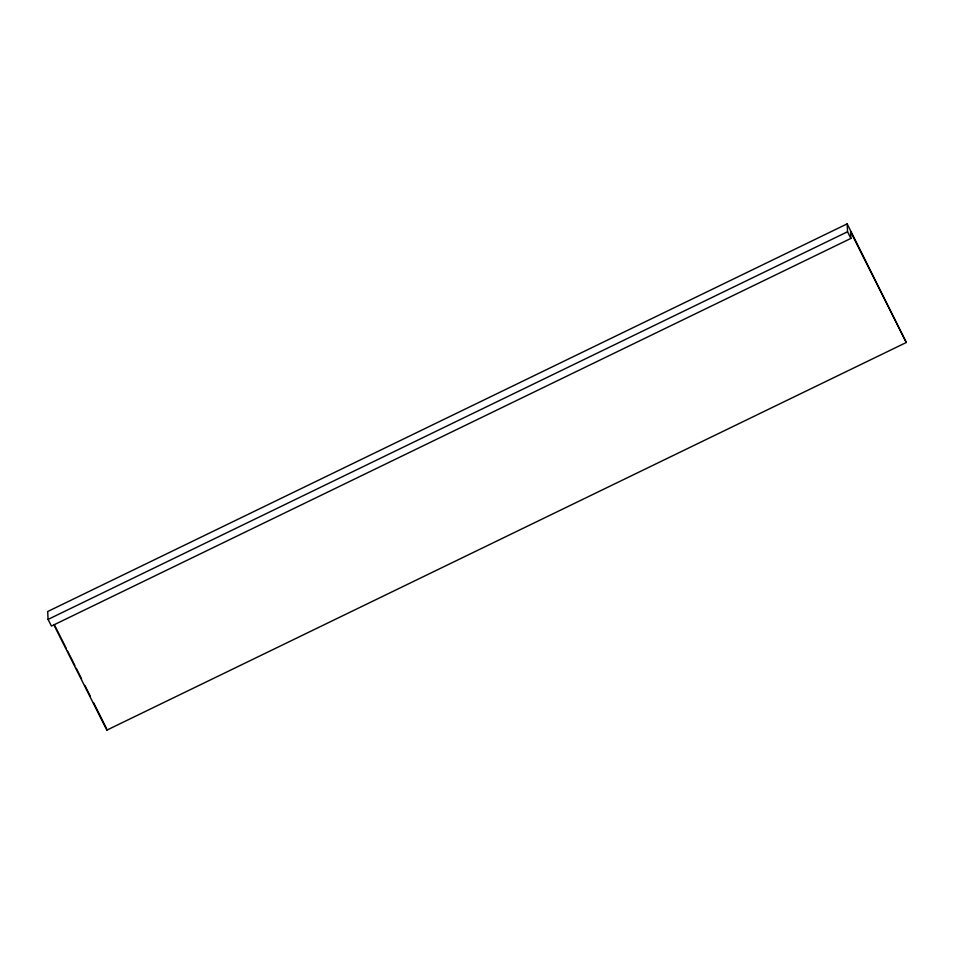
<?xml version="1.0" encoding="UTF-8"?>
<svg xmlns="http://www.w3.org/2000/svg" width="954" height="954" viewBox="0 0 954 954"><rect width="100%" height="100%" fill="white"/><g stroke="black" fill="none" stroke-linecap="round" stroke-linejoin="round"><path stroke-width="1.43" d="M906.3 342.486L847.164 223.868L47.7 611.514L48.07 619.408L51.421 626.062L850.885 238.417L850.563 231.667L906.3 342.486L106.836 730.132L53.758 624.596M48.07 619.408L847.534 231.762L847.164 223.868M847.534 231.762L850.885 238.417M54.342 624.715L66.291 648.47M67.615 651.117L74.913 665.63M76.248 668.277L81.555 678.831M84.87 685.437L90.189 695.991M93.504 702.585L106.121 727.663M106.788 728.987L106.836 730.132"/></g></svg>
